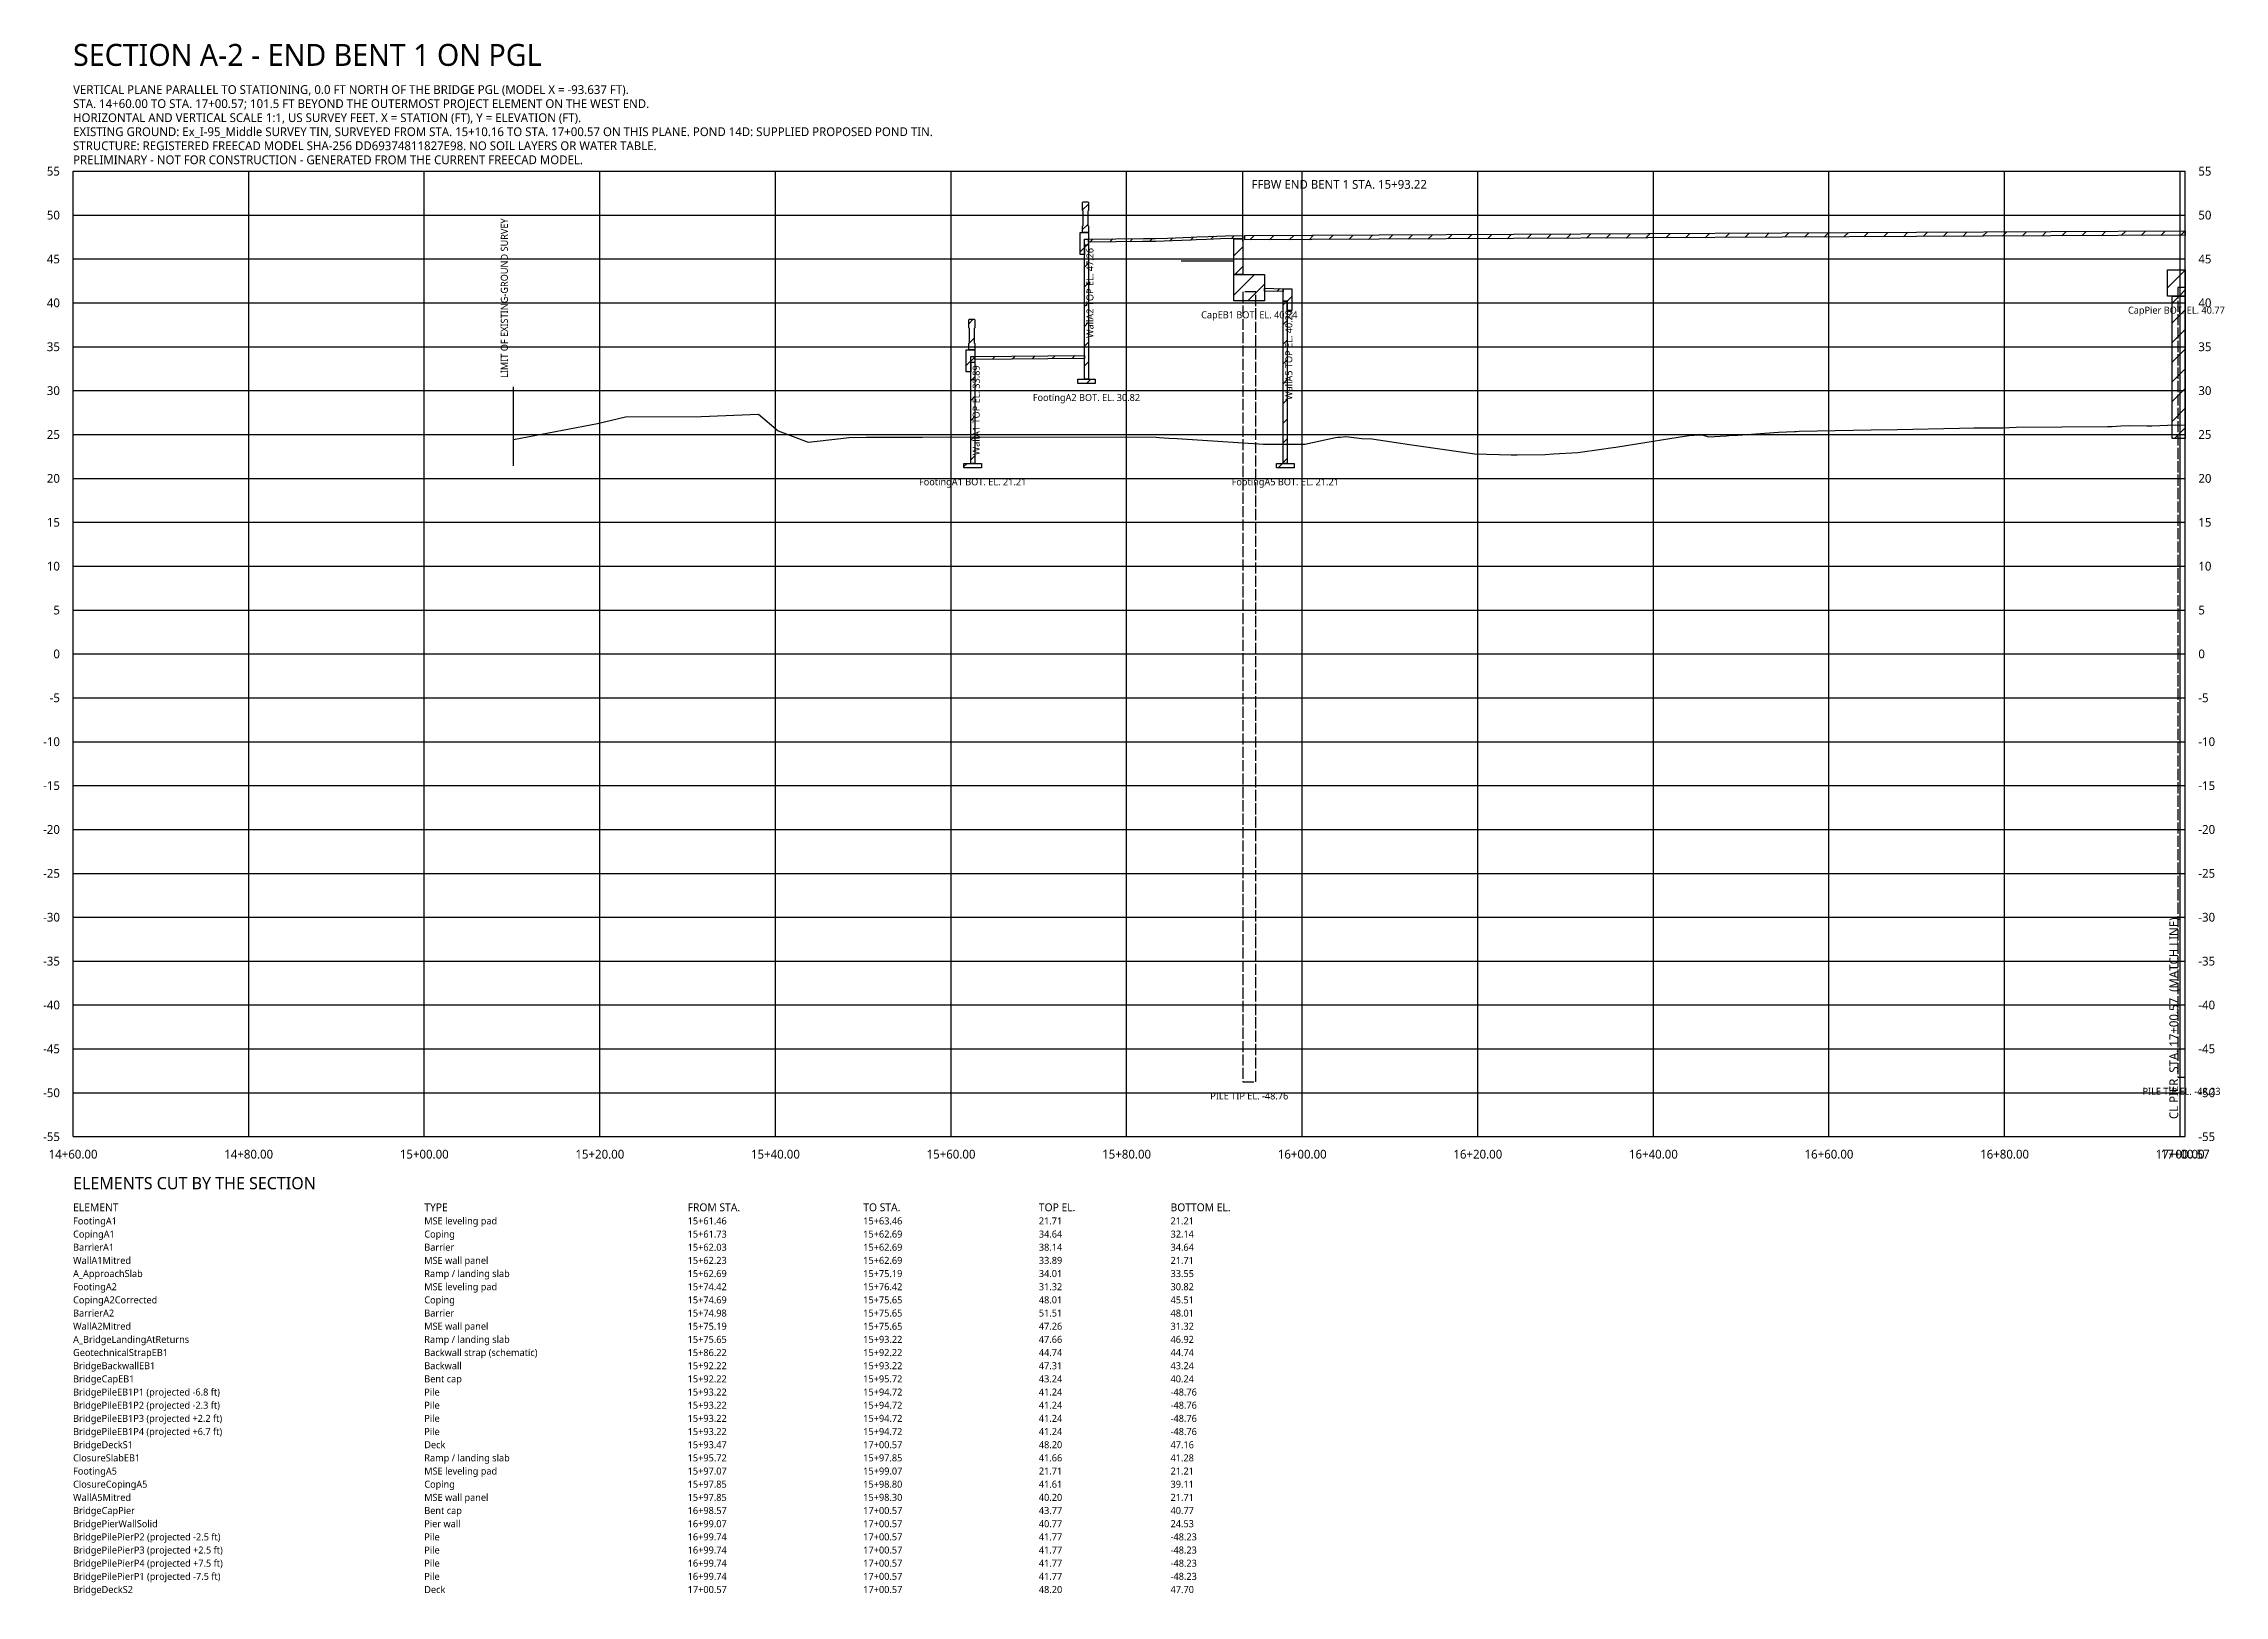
# Model space of a CAD drawing. Extents: x 1457 to 1705, y -107 to 70.
import ezdxf
from ezdxf.enums import TextEntityAlignment as Align

# ---------------------------------------------------------------- set-up
doc = ezdxf.new("R2010")
doc.units = 21
doc.linetypes.add('DASHED', pattern=[1.524, 1.27, -0.254])
for name, color, linetype in [('CUT_BARRIER', 251, 'Continuous'), ('CUT_BARRIER_HATCH', 251, 'Continuous'), ('CUT_COPING', 252, 'Continuous'), ('CUT_COPING_HATCH', 252, 'Continuous'), ('CUT_MSE_PAD', 30, 'Continuous'), ('CUT_MSE_PAD_HATCH', 30, 'Continuous'), ('CUT_MSE_WALL', 8, 'Continuous'), ('CUT_MSE_WALL_HATCH', 8, 'Continuous'), ('CUT_SLAB', 9, 'Continuous'), ('CUT_SLAB_HATCH', 9, 'Continuous'), ('CUT_STRAP', 6, 'Continuous'), ('CUT_SUBSTRUCTURE', 5, 'Continuous'), ('CUT_SUBSTRUCTURE_HATCH', 5, 'Continuous'), ('CUT_SUPERSTRUCTURE', 4, 'Continuous'), ('CUT_SUPERSTRUCTURE_HATCH', 4, 'Continuous'), ('EXISTING_GROUND', 3, 'Continuous'), ('GRID', 253, 'Continuous'), ('GRID_TEXT', 8, 'Continuous'), ('MATCHLINE', 1, 'Continuous'), ('PILE_PROJECTED', 1, 'DASHED'), ('TEXT', 7, 'Continuous'), ('TITLE', 7, 'Continuous')]:
    doc.layers.add(name, color=color, linetype=linetype)
doc.styles.add('OpenSans', font='OpenSans-Regular.ttf')

msp = doc.modelspace()

# ---------------------------------------------------------------- hatches: boundary and pattern name
at = {"layer": 'CUT_BARRIER_HATCH'}
h = msp.add_hatch(dxfattribs=at)
h.set_pattern_fill('ANSI31', scale=0.5)
h.paths.add_polyline_path([(1575.652, 48.755), (1575.652, 48.005), (1574.985, 48.005), (1574.985, 48.755), (1575.048, 48.817), (1575.048, 50.442), (1574.985, 50.505), (1574.985, 51.442), (1575.048, 51.505), (1575.589, 51.505), (1575.652, 51.442), (1575.652, 50.505), (1575.589, 50.442), (1575.589, 48.817)])
h = msp.add_hatch(dxfattribs=at)
h.set_pattern_fill('ANSI31', scale=0.5)
h.paths.add_polyline_path([(1562.694, 35.386), (1562.694, 34.636), (1562.027, 34.636), (1562.027, 35.386), (1562.089, 35.449), (1562.089, 37.074), (1562.027, 37.136), (1562.027, 38.074), (1562.089, 38.136), (1562.631, 38.136), (1562.694, 38.074), (1562.694, 37.136), (1562.631, 37.074), (1562.631, 35.449)])
at = {"layer": 'CUT_COPING_HATCH'}
h = msp.add_hatch(dxfattribs=at)
h.set_pattern_fill('ANSI31', scale=0.5)
h.paths.add_polyline_path([(1575.652, 46.588), (1575.193, 46.588), (1575.193, 45.505), (1574.693, 45.505), (1574.693, 48.005), (1575.652, 48.005)])
h = msp.add_hatch(dxfattribs=at)
h.set_pattern_fill('ANSI31', scale=0.5)
h.paths.add_polyline_path([(1598.303, 40.196), (1597.845, 40.196), (1597.845, 41.613), (1598.803, 41.613), (1598.803, 39.113), (1598.303, 39.113)])
h = msp.add_hatch(dxfattribs=at)
h.set_pattern_fill('ANSI31', scale=0.5)
h.paths.add_polyline_path([(1562.694, 34.636), (1562.694, 33.219), (1562.235, 33.219), (1562.235, 32.136), (1561.735, 32.136), (1561.735, 34.636)])
at = {"layer": 'CUT_MSE_PAD_HATCH'}
h = msp.add_hatch(dxfattribs=at)
h.set_pattern_fill('ANSI31', scale=0.5)
h.paths.add_polyline_path([(1574.423, 30.818), (1574.423, 31.318), (1576.423, 31.318), (1576.423, 30.818)])
h = msp.add_hatch(dxfattribs=at)
h.set_pattern_fill('ANSI31', scale=0.5)
h.paths.add_polyline_path([(1561.464, 21.208), (1561.464, 21.708), (1563.464, 21.708), (1563.464, 21.208)])
h = msp.add_hatch(dxfattribs=at)
h.set_pattern_fill('ANSI31', scale=0.5)
h.paths.add_polyline_path([(1597.074, 21.708), (1599.074, 21.708), (1599.074, 21.208), (1597.074, 21.208)])
at = {"layer": 'CUT_MSE_WALL_HATCH'}
h = msp.add_hatch(dxfattribs=at)
h.set_pattern_fill('ANSI31', scale=0.5)
h.paths.add_polyline_path([(1575.193, 31.318), (1575.193, 47.255), (1575.652, 47.255), (1575.652, 31.318)])
h = msp.add_hatch(dxfattribs=at)
h.set_pattern_fill('ANSI31', scale=0.5)
h.paths.add_polyline_path([(1597.845, 40.196), (1598.303, 40.196), (1598.303, 26.33), (1598.303, 21.708), (1597.845, 21.708)])
h = msp.add_hatch(dxfattribs=at)
h.set_pattern_fill('ANSI31', scale=0.5)
h.paths.add_polyline_path([(1562.235, 21.708), (1562.235, 33.886), (1562.694, 33.886), (1562.694, 21.708)])
at = {"layer": 'CUT_SLAB_HATCH'}
h = msp.add_hatch(dxfattribs=at)
h.set_pattern_fill('ANSI31', scale=0.5)
h.paths.add_polyline_path([(1592.22, 47.317), (1590.708, 47.281), (1589.086, 47.225), (1587.919, 47.178), (1587.346, 47.154), (1585.228, 47.069), (1583.31, 47.008), (1581.971, 46.984), (1581.906, 46.984), (1581.807, 46.983), (1578.766, 46.952), (1575.652, 46.921), (1575.652, 47.004), (1575.652, 47.088), (1575.652, 47.171), (1575.652, 47.255), (1578.764, 47.286), (1581.902, 47.317), (1582.083, 47.319), (1582.264, 47.321), (1582.603, 47.327), (1583.283, 47.341), (1584.641, 47.381), (1587.357, 47.487), (1587.991, 47.514), (1589.304, 47.566), (1591.259, 47.63), (1593.22, 47.661), (1593.22, 47.578), (1593.22, 47.494), (1593.22, 47.411), (1593.22, 47.328), (1593.22, 47.307), (1592.22, 47.307), (1592.22, 47.317)])
h = msp.add_hatch(dxfattribs=at)
h.set_pattern_fill('ANSI31', scale=0.5)
h.paths.add_polyline_path([(1597.845, 41.613), (1597.845, 41.279), (1595.72, 41.322), (1595.72, 41.655)])
h = msp.add_hatch(dxfattribs=at)
h.set_pattern_fill('ANSI31', scale=0.5)
h.paths.add_polyline_path([(1575.193, 34.011), (1575.193, 33.678), (1562.694, 33.553), (1562.694, 33.886)])
at = {"layer": 'CUT_SUBSTRUCTURE_HATCH'}
h = msp.add_hatch(dxfattribs=at)
h.set_pattern_fill('ANSI31', scale=0.5)
h.paths.add_polyline_path([(1593.22, 47.307), (1593.22, 43.238), (1592.47, 43.238), (1592.22, 43.238), (1592.22, 47.307)])
h = msp.add_hatch(dxfattribs=at)
h.set_pattern_fill('ANSI31', scale=0.5)
h.paths.add_polyline_path([(1595.72, 40.238), (1592.22, 40.238), (1592.22, 43.238), (1595.72, 43.238)])
h = msp.add_hatch(dxfattribs=at)
h.set_pattern_fill('ANSI31', scale=0.5)
h.paths.add_polyline_path([(1700.57, 40.765), (1698.57, 40.765), (1698.57, 43.015), (1698.57, 43.765), (1700.57, 43.765)])
h = msp.add_hatch(dxfattribs=at)
h.set_pattern_fill('ANSI31', scale=0.5)
h.paths.add_polyline_path([(1700.57, 24.526), (1699.07, 24.526), (1699.07, 40.765), (1700.57, 40.765)])
at = {"layer": 'CUT_SUPERSTRUCTURE_HATCH'}
h = msp.add_hatch(dxfattribs=at)
h.set_pattern_fill('ANSI31', scale=0.5)
h.paths.add_polyline_path([(1593.47, 47.662), (1700.57, 48.198), (1700.57, 47.698), (1593.47, 47.162)])
h = msp.add_hatch(dxfattribs=at)
h.set_pattern_fill('ANSI31', scale=0.5)
h.paths.add_polyline_path([(1700.57, 48.198), (1700.57, 48.198), (1700.57, 47.698), (1700.57, 47.698)])

# ---------------------------------------------------------------- linework, layer by layer
at = {"layer": 'CUT_BARRIER'}
for points in [[(1575.652, 48.755), (1575.652, 48.005), (1574.985, 48.005), (1574.985, 48.755), (1575.048, 48.817), (1575.048, 50.442), (1574.985, 50.505), (1574.985, 51.442), (1575.048, 51.505), (1575.589, 51.505), (1575.652, 51.442), (1575.652, 50.505), (1575.589, 50.442), (1575.589, 48.817)], [(1562.694, 35.386), (1562.694, 34.636), (1562.027, 34.636), (1562.027, 35.386), (1562.089, 35.449), (1562.089, 37.074), (1562.027, 37.136), (1562.027, 38.074), (1562.089, 38.136), (1562.631, 38.136), (1562.694, 38.074), (1562.694, 37.136), (1562.631, 37.074), (1562.631, 35.449)]]:
    msp.add_lwpolyline(points, close=True, dxfattribs=at)
at = {"layer": 'CUT_COPING'}
for points in [[(1575.652, 46.588), (1575.193, 46.588), (1575.193, 45.505), (1574.693, 45.505), (1574.693, 48.005), (1575.652, 48.005)], [(1598.303, 40.196), (1597.845, 40.196), (1597.845, 41.613), (1598.803, 41.613), (1598.803, 39.113), (1598.303, 39.113)], [(1562.694, 34.636), (1562.694, 33.219), (1562.235, 33.219), (1562.235, 32.136), (1561.735, 32.136), (1561.735, 34.636)]]:
    msp.add_lwpolyline(points, close=True, dxfattribs=at)
at = {"layer": 'CUT_MSE_PAD'}
for points in [[(1574.423, 30.818), (1574.423, 31.318), (1576.423, 31.318), (1576.423, 30.818)], [(1561.464, 21.208), (1561.464, 21.708), (1563.464, 21.708), (1563.464, 21.208)], [(1597.074, 21.708), (1599.074, 21.708), (1599.074, 21.208), (1597.074, 21.208)]]:
    msp.add_lwpolyline(points, close=True, dxfattribs=at)
at = {"layer": 'CUT_MSE_WALL'}
for points in [[(1575.193, 31.318), (1575.193, 47.255), (1575.652, 47.255), (1575.652, 31.318)], [(1597.845, 40.196), (1598.303, 40.196), (1598.303, 26.33), (1598.303, 21.708), (1597.845, 21.708)], [(1562.235, 21.708), (1562.235, 33.886), (1562.694, 33.886), (1562.694, 21.708)]]:
    msp.add_lwpolyline(points, close=True, dxfattribs=at)
at = {"layer": 'CUT_SLAB'}
for points in [[(1592.22, 47.317), (1590.708, 47.281), (1589.086, 47.225), (1587.919, 47.178), (1587.346, 47.154), (1585.228, 47.069), (1583.31, 47.008), (1581.971, 46.984), (1581.906, 46.984), (1581.807, 46.983), (1578.766, 46.952), (1575.652, 46.921), (1575.652, 47.004), (1575.652, 47.088), (1575.652, 47.171), (1575.652, 47.255), (1578.764, 47.286), (1581.902, 47.317), (1582.083, 47.319), (1582.264, 47.321), (1582.603, 47.327), (1583.283, 47.341), (1584.641, 47.381), (1587.357, 47.487), (1587.991, 47.514), (1589.304, 47.566), (1591.259, 47.63), (1593.22, 47.661), (1593.22, 47.578), (1593.22, 47.494), (1593.22, 47.411), (1593.22, 47.328), (1593.22, 47.307), (1592.22, 47.307), (1592.22, 47.317)], [(1597.845, 41.613), (1597.845, 41.279), (1595.72, 41.322), (1595.72, 41.655)], [(1575.193, 34.011), (1575.193, 33.678), (1562.694, 33.553), (1562.694, 33.886)]]:
    msp.add_lwpolyline(points, close=True, dxfattribs=at)
at = {"layer": 'CUT_STRAP'}
msp.add_lwpolyline([(1592.22, 44.738), (1586.22, 44.738)], dxfattribs=at)
at = {"layer": 'CUT_SUBSTRUCTURE'}
for points in [[(1593.22, 47.307), (1593.22, 43.238), (1592.47, 43.238), (1592.22, 43.238), (1592.22, 47.307)], [(1595.72, 40.238), (1592.22, 40.238), (1592.22, 43.238), (1595.72, 43.238)], [(1700.57, 40.765), (1698.57, 40.765), (1698.57, 43.015), (1698.57, 43.765), (1700.57, 43.765)], [(1700.57, 24.526), (1699.07, 24.526), (1699.07, 40.765), (1700.57, 40.765)]]:
    msp.add_lwpolyline(points, close=True, dxfattribs=at)
at = {"layer": 'CUT_SUPERSTRUCTURE'}
for points in [[(1593.47, 47.662), (1700.57, 48.198), (1700.57, 47.698), (1593.47, 47.162)], [(1700.57, 48.198), (1700.57, 48.198), (1700.57, 47.698), (1700.57, 47.698)]]:
    msp.add_lwpolyline(points, close=True, dxfattribs=at)
at = {"layer": 'EXISTING_GROUND'}
msp.add_line((1510.159, 21.438), (1510.159, 30.438), dxfattribs=at)
for points in [[(1510.159, 24.438), (1519.72, 26.247), (1522.931, 26.995), (1531.549, 27.037), (1538.054, 27.325), (1540.311, 25.412), (1543.718, 24.11), (1547.431, 24.543), (1548.365, 24.652), (1550.321, 24.699), (1556.76, 24.68), (1579.392, 24.721), (1583.36, 24.712), (1583.75, 24.662), (1584.79, 24.595), (1585.737, 24.534), (1595.573, 23.903)], [(1595.573, 23.903), (1599.135, 23.893), (1600.295, 23.891), (1603.781, 24.673), (1604.096, 24.697), (1604.167, 24.702), (1604.254, 24.709), (1604.338, 24.715), (1604.983, 24.764), (1606.801, 24.544), (1607.912, 24.49), (1612.204, 23.877), (1619.679, 22.782), (1623.805, 22.694), (1623.94, 22.694), (1624.499, 22.696), (1627.655, 22.71), (1628.63, 22.784), (1631.394, 22.949), (1634.104, 23.328), (1635.119, 23.475), (1635.723, 23.568), (1639.018, 24.094), (1642.835, 24.68), (1644.042, 24.872), (1645.267, 24.946), (1645.559, 24.964), (1645.572, 24.96), (1646.287, 24.717), (1648.297, 24.847), (1648.579, 24.875), (1649.601, 24.936), (1654.234, 25.252), (1656.058, 25.326), (1656.235, 25.336), (1656.256, 25.335), (1656.589, 25.363), (1664.789, 25.526), (1667.77, 25.579), (1674.877, 25.713), (1676.482, 25.744), (1679.786, 25.778), (1681.319, 25.818), (1691.716, 25.907), (1692.14, 25.918), (1692.249, 25.931), (1693.231, 25.984), (1694.179, 26.026), (1696.195, 26.003), (1696.507, 26.002), (1696.755, 26.004), (1699.463, 26.095), (1700.57, 26.053)]]:
    msp.add_lwpolyline(points, dxfattribs=at)
at = {"layer": 'GRID'}
for p, q in [((1460, 55), (1700.57, 55)), ((1460, -55), (1460, 55)), ((1460, -55), (1460, 55)), ((1480, -55), (1480, 55)), ((1500, -55), (1500, 55)), ((1520, -55), (1520, 55)), ((1540, -55), (1540, 55)), ((1560, -55), (1560, 55)), ((1580, -55), (1580, 55)), ((1600, -55), (1600, 55)), ((1620, -55), (1620, 55)), ((1640, -55), (1640, 55)), ((1660, -55), (1660, 55)), ((1680, -55), (1680, 55)), ((1700, -55), (1700, 55)), ((1700.57, -55), (1700.57, 55)), ((1460, 50), (1700.57, 50)), ((1460, 45), (1700.57, 45)), ((1460, 40), (1700.57, 40)), ((1460, 35), (1700.57, 35)), ((1460, 30), (1700.57, 30)), ((1460, 25), (1700.57, 25)), ((1460, 20), (1700.57, 20)), ((1460, 15), (1700.57, 15)), ((1460, 10), (1700.57, 10)), ((1460, 5), (1700.57, 5)), ((1460, 0), (1700.57, 0)), ((1460, -5), (1700.57, -5)), ((1460, -10), (1700.57, -10)), ((1460, -15), (1700.57, -15)), ((1460, -20), (1700.57, -20)), ((1460, -25), (1700.57, -25)), ((1460, -30), (1700.57, -30)), ((1460, -35), (1700.57, -35)), ((1460, -40), (1700.57, -40)), ((1460, -45), (1700.57, -45)), ((1460, -50), (1700.57, -50)), ((1460, -55), (1700.57, -55))]:
    msp.add_line(p, q, dxfattribs=at)
at = {"layer": 'MATCHLINE'}
msp.add_line((1700.57, -55), (1700.57, 55), dxfattribs=at)
at = {"layer": 'PILE_PROJECTED'}
for points in [[(1593.22, -48.762), (1594.72, -48.762), (1594.72, 41.238), (1593.22, 41.238)], [(1593.22, -48.762), (1594.72, -48.762), (1594.72, 41.238), (1593.22, 41.238)], [(1593.22, -48.762), (1594.72, -48.762), (1594.72, 41.238), (1593.22, 41.238)], [(1593.22, -48.762), (1594.72, -48.762), (1594.72, 41.238), (1593.22, 41.238)], [(1699.736, -48.235), (1700.57, -48.235), (1700.57, 41.765), (1699.736, 41.765)], [(1699.736, -48.235), (1700.57, -48.235), (1700.57, 41.765), (1699.736, 41.765)], [(1699.736, -48.235), (1700.57, -48.235), (1700.57, 41.765), (1699.736, 41.765)], [(1699.737, -48.235), (1700.57, -48.235), (1700.57, 41.765), (1699.737, 41.765)]]:
    msp.add_lwpolyline(points, close=True, dxfattribs=at)
at = {"layer": 'TEXT'}
msp.add_line((1593.22, 47), (1593.22, 55), dxfattribs=at)

# ---------------------------------------------------------------- texts
at = {"layer": 'EXISTING_GROUND', "style": 'OpenSans'}
msp.add_text('LIMIT OF EXISTING-GROUND SURVEY', height=0.8, rotation=90, dxfattribs=at).set_placement((1509.759, 31.438), align=Align.BOTTOM_LEFT)
at = {"layer": 'GRID_TEXT', "style": 'OpenSans'}
for s, p in [('55', (1458.5, 55)), ('50', (1458.5, 50)), ('45', (1458.5, 45)), ('40', (1458.5, 40)), ('35', (1458.5, 35)), ('30', (1458.5, 30)), ('25', (1458.5, 25)), ('20', (1458.5, 20)), ('15', (1458.5, 15)), ('10', (1458.5, 10)), ('5', (1458.5, 5)), ('0', (1458.5, 0)), ('-5', (1458.5, -5)), ('-10', (1458.5, -10)), ('-15', (1458.5, -15)), ('-20', (1458.5, -20)), ('-25', (1458.5, -25)), ('-30', (1458.5, -30)), ('-35', (1458.5, -35)), ('-40', (1458.5, -40)), ('-45', (1458.5, -45)), ('-50', (1458.5, -50)), ('-55', (1458.5, -55))]:
    msp.add_text(s, height=1, dxfattribs=at).set_placement(p, align=Align.MIDDLE_RIGHT)
for s, p in [('55', (1702.07, 55)), ('50', (1702.07, 50)), ('45', (1702.07, 45)), ('40', (1702.07, 40)), ('35', (1702.07, 35)), ('30', (1702.07, 30)), ('25', (1702.07, 25)), ('20', (1702.07, 20)), ('15', (1702.07, 15)), ('10', (1702.07, 10)), ('5', (1702.07, 5)), ('0', (1702.07, 0)), ('-5', (1702.07, -5)), ('-10', (1702.07, -10)), ('-15', (1702.07, -15)), ('-20', (1702.07, -20)), ('-25', (1702.07, -25)), ('-30', (1702.07, -30)), ('-35', (1702.07, -35)), ('-40', (1702.07, -40)), ('-45', (1702.07, -45)), ('-50', (1702.07, -50)), ('-55', (1702.07, -55))]:
    msp.add_text(s, height=1, dxfattribs=at).set_placement(p, align=Align.MIDDLE_LEFT)
for s, p in [('14+60.00', (1460, -56.5)), ('14+60.00', (1460, -56.5)), ('14+80.00', (1480, -56.5)), ('15+00.00', (1500, -56.5)), ('15+20.00', (1520, -56.5)), ('15+40.00', (1540, -56.5)), ('15+60.00', (1560, -56.5)), ('15+80.00', (1580, -56.5)), ('16+00.00', (1600, -56.5)), ('16+20.00', (1620, -56.5)), ('16+40.00', (1640, -56.5)), ('16+60.00', (1660, -56.5)), ('16+80.00', (1680, -56.5)), ('17+00.00', (1700, -56.5)), ('17+00.57', (1700.57, -56.5))]:
    msp.add_text(s, height=1, dxfattribs=at).set_placement(p, align=Align.TOP_CENTER)
at = {"layer": 'MATCHLINE', "style": 'OpenSans'}
msp.add_text('CL PIER  STA. 17+00.57  (MATCH LINE)', height=1, rotation=90, dxfattribs=at).set_placement((1700.07, -53), align=Align.BOTTOM_LEFT)
at = {"layer": 'TEXT', "style": 'OpenSans'}
msp.add_text('FFBW END BENT 1 STA. 15+93.22', height=1, dxfattribs=at).set_placement((1594.22, 54), align=Align.TOP_LEFT)
for s, p in [('WallA2 TOP EL. 47.26', (1575.423, 46.255)), ('WallA5 TOP EL. 40.20', (1598.074, 39.196)), ('WallA1 TOP EL. 33.89', (1562.465, 32.886))]:
    msp.add_text(s, height=0.8, rotation=90, dxfattribs=at).set_placement(p, align=Align.TOP_RIGHT)
for s, p in [('CapEB1 BOT. EL. 40.24', (1593.97, 39.038)), ('CapPier BOT. EL. 40.77', (1699.57, 39.565)), ('FootingA2 BOT. EL. 30.82', (1575.423, 29.618)), ('FootingA1 BOT. EL. 21.21', (1562.464, 20.008)), ('FootingA5 BOT. EL. 21.21', (1598.074, 20.008)), ('PILE TIP EL. -48.23', (1700.153, -49.435)), ('PILE TIP EL. -48.76', (1593.97, -49.962))]:
    msp.add_text(s, height=0.8, dxfattribs=at).set_placement(p, align=Align.TOP_CENTER)
for s, p in [('FootingA1', (1460, -65)), ('MSE leveling pad', (1500, -65)), ('15+61.46', (1530, -65)), ('15+63.46', (1550, -65)), ('21.71', (1570, -65)), ('21.21', (1585, -65)), ('CopingA1', (1460, -66.5)), ('Coping', (1500, -66.5)), ('15+61.73', (1530, -66.5)), ('15+62.69', (1550, -66.5)), ('34.64', (1570, -66.5)), ('32.14', (1585, -66.5)), ('WallA1Mitred', (1460, -69.5)), ('BarrierA1', (1460, -68)), ('Barrier', (1500, -68)), ('MSE wall panel', (1500, -69.5)), ('15+62.03', (1530, -68)), ('15+62.23', (1530, -69.5)), ('15+62.69', (1550, -68)), ('15+62.69', (1550, -69.5)), ('38.14', (1570, -68)), ('33.89', (1570, -69.5)), ('34.64', (1585, -68)), ('21.71', (1585, -69.5)), ('A_ApproachSlab', (1460, -71)), ('FootingA2', (1460, -72.5)), ('Ramp / landing slab', (1500, -71)), ('MSE leveling pad', (1500, -72.5)), ('15+62.69', (1530, -71)), ('15+74.42', (1530, -72.5)), ('15+75.19', (1550, -71)), ('15+76.42', (1550, -72.5)), ('34.01', (1570, -71)), ('31.32', (1570, -72.5)), ('33.55', (1585, -71)), ('30.82', (1585, -72.5)), ('CopingA2Corrected', (1460, -74)), ('Coping', (1500, -74)), ('15+74.69', (1530, -74)), ('15+75.65', (1550, -74)), ('48.01', (1570, -74)), ('45.51', (1585, -74)), ('WallA2Mitred', (1460, -77)), ('BarrierA2', (1460, -75.5)), ('Barrier', (1500, -75.5)), ('MSE wall panel', (1500, -77)), ('15+74.98', (1530, -75.5)), ('15+75.19', (1530, -77)), ('15+75.65', (1550, -75.5)), ('15+75.65', (1550, -77)), ('47.26', (1570, -77)), ('51.51', (1570, -75.5)), ('48.01', (1585, -75.5)), ('31.32', (1585, -77)), ('A_BridgeLandingAtReturns', (1460, -78.5)), ('GeotechnicalStrapEB1', (1460, -80)), ('Ramp / landing slab', (1500, -78.5)), ('Backwall strap (schematic)', (1500, -80)), ('15+75.65', (1530, -78.5)), ('15+86.22', (1530, -80)), ('15+93.22', (1550, -78.5)), ('15+92.22', (1550, -80)), ('47.66', (1570, -78.5)), ('44.74', (1570, -80)), ('46.92', (1585, -78.5)), ('44.74', (1585, -80)), ('BridgeBackwallEB1', (1460, -81.5)), ('Backwall', (1500, -81.5)), ('15+92.22', (1530, -81.5)), ('15+93.22', (1550, -81.5)), ('47.31', (1570, -81.5)), ('43.24', (1585, -81.5)), ('BridgeCapEB1', (1460, -83)), ('BridgePileEB1P1 (projected -6.8 ft)', (1460, -84.5)), ('Bent cap', (1500, -83)), ('Pile', (1500, -84.5)), ('15+92.22', (1530, -83)), ('15+93.22', (1530, -84.5)), ('15+95.72', (1550, -83)), ('15+94.72', (1550, -84.5)), ('43.24', (1570, -83)), ('41.24', (1570, -84.5)), ('40.24', (1585, -83)), ('-48.76', (1585, -84.5)), ('BridgePileEB1P2 (projected -2.3 ft)', (1460, -86)), ('BridgePileEB1P3 (projected +2.2 ft)', (1460, -87.5)), ('Pile', (1500, -86)), ('Pile', (1500, -87.5)), ('15+93.22', (1530, -86)), ('15+93.22', (1530, -87.5)), ('15+94.72', (1550, -86)), ('15+94.72', (1550, -87.5)), ('41.24', (1570, -86)), ('41.24', (1570, -87.5)), ('-48.76', (1585, -86)), ('-48.76', (1585, -87.5)), ('BridgePileEB1P4 (projected +6.7 ft)', (1460, -89)), ('Pile', (1500, -89)), ('15+93.22', (1530, -89)), ('15+94.72', (1550, -89)), ('41.24', (1570, -89)), ('-48.76', (1585, -89)), ('ClosureSlabEB1', (1460, -92)), ('BridgeDeckS1', (1460, -90.5)), ('Deck', (1500, -90.5)), ('Ramp / landing slab', (1500, -92)), ('15+93.47', (1530, -90.5)), ('15+95.72', (1530, -92)), ('17+00.57', (1550, -90.5)), ('15+97.85', (1550, -92)), ('48.20', (1570, -90.5)), ('41.66', (1570, -92)), ('47.16', (1585, -90.5)), ('41.28', (1585, -92)), ('ClosureCopingA5', (1460, -95)), ('FootingA5', (1460, -93.5)), ('Coping', (1500, -95)), ('MSE leveling pad', (1500, -93.5)), ('15+97.07', (1530, -93.5)), ('15+97.85', (1530, -95)), ('15+99.07', (1550, -93.5)), ('15+98.80', (1550, -95)), ('41.61', (1570, -95)), ('21.71', (1570, -93.5)), ('39.11', (1585, -95)), ('21.21', (1585, -93.5)), ('WallA5Mitred', (1460, -96.5)), ('MSE wall panel', (1500, -96.5)), ('15+97.85', (1530, -96.5)), ('15+98.30', (1550, -96.5)), ('40.20', (1570, -96.5)), ('21.71', (1585, -96.5)), ('BridgeCapPier', (1460, -98)), ('BridgePierWallSolid', (1460, -99.5)), ('Bent cap', (1500, -98)), ('Pier wall', (1500, -99.5)), ('16+98.57', (1530, -98)), ('16+99.07', (1530, -99.5)), ('17+00.57', (1550, -98)), ('17+00.57', (1550, -99.5)), ('43.77', (1570, -98)), ('40.77', (1570, -99.5)), ('40.77', (1585, -98)), ('24.53', (1585, -99.5)), ('BridgePilePierP2 (projected -2.5 ft)', (1460, -101)), ('BridgePilePierP3 (projected +2.5 ft)', (1460, -102.5)), ('Pile', (1500, -101)), ('Pile', (1500, -102.5)), ('16+99.74', (1530, -101)), ('16+99.74', (1530, -102.5)), ('17+00.57', (1550, -101)), ('17+00.57', (1550, -102.5)), ('41.77', (1570, -101)), ('41.77', (1570, -102.5)), ('-48.23', (1585, -101)), ('-48.23', (1585, -102.5)), ('BridgePilePierP4 (projected +7.5 ft)', (1460, -104)), ('Pile', (1500, -104)), ('16+99.74', (1530, -104)), ('17+00.57', (1550, -104)), ('41.77', (1570, -104)), ('-48.23', (1585, -104)), ('BridgePilePierP1 (projected -7.5 ft)', (1460, -105.5)), ('BridgeDeckS2', (1460, -107)), ('Pile', (1500, -105.5)), ('Deck', (1500, -107)), ('16+99.74', (1530, -105.5)), ('17+00.57', (1530, -107)), ('17+00.57', (1550, -105.5)), ('17+00.57', (1550, -107)), ('41.77', (1570, -105.5)), ('48.20', (1570, -107)), ('47.70', (1585, -107)), ('-48.23', (1585, -105.5))]:
    msp.add_text(s, height=0.8, dxfattribs=at).set_placement(p)
at = {"layer": 'TITLE', "style": 'OpenSans'}
for s, height, p in [('SECTION A-2 - END BENT 1 ON PGL', 2.5, (1460, 67)), ('VERTICAL PLANE PARALLEL TO STATIONING, 0.0 FT NORTH OF THE BRIDGE PGL (MODEL X = -93.637 FT).', 1, (1460, 63.8)), ('STA. 14+60.00 TO STA. 17+00.57; 101.5 FT BEYOND THE OUTERMOST PROJECT ELEMENT ON THE WEST END.', 1, (1460, 62.2)), ('HORIZONTAL AND VERTICAL SCALE 1:1, US SURVEY FEET. X = STATION (FT), Y = ELEVATION (FT).', 1, (1460, 60.6)), ('EXISTING GROUND: Ex_I-95_Middle SURVEY TIN, SURVEYED FROM STA. 15+10.16 TO STA. 17+00.57 ON THIS PLANE. POND 14D: SUPPLIED PROPOSED POND TIN.', 1, (1460, 59)), ('STRUCTURE: REGISTERED FREECAD MODEL SHA-256 DD69374811827E98. NO SOIL LAYERS OR WATER TABLE.', 1, (1460, 57.4)), ('PRELIMINARY - NOT FOR CONSTRUCTION - GENERATED FROM THE CURRENT FREECAD MODEL.', 1, (1460, 55.8)), ('ELEMENTS CUT BY THE SECTION', 1.4, (1460, -61)), ('ELEMENT', 0.9, (1460, -63.5)), ('TYPE', 0.9, (1500, -63.5)), ('FROM STA.', 0.9, (1530, -63.5)), ('TO STA.', 0.9, (1550, -63.5)), ('TOP EL.', 0.9, (1570, -63.5)), ('BOTTOM EL.', 0.9, (1585, -63.5))]:
    msp.add_text(s, height=height, dxfattribs=at).set_placement(p)

doc.saveas('drawing.dxf')
